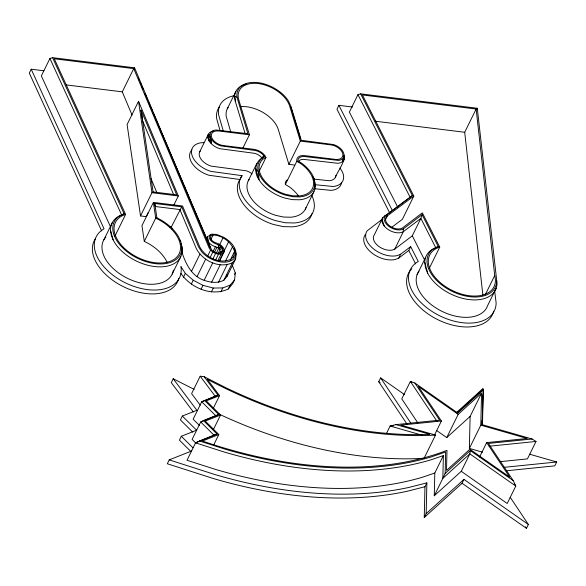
<?xml version="1.0" encoding="UTF-8"?>
<svg xmlns="http://www.w3.org/2000/svg" width="586" height="586" viewBox="0 0 586 586"><rect width="100%" height="100%" fill="white"/><g stroke="black" fill="none" stroke-linecap="round" stroke-linejoin="round"><path stroke-width="0.88" d="M219.464 261.246L224.196 251.628L224.211 249.614C222.944 245.93 219.303 243.71 215.677 242.794A5.985 3.641 26.2 0 1 210.784 238.729A5.985 3.641 26.2 0 1 212.476 235.045C222.006 234.832 231.807 242.355 234.532 251.423L234.078 255.818L233.287 257.422M462.054 483.274L526.455 528.338L528.36 524.463L463.966 479.399L462.054 483.274L424.257 517.526L424.967 486.739L426.879 482.871L409.306 487.34A343.543 209.136 26.2 0 1 215.011 474.572L169.222 459.878L167.318 463.753L213.099 478.447A343.543 209.136 26.2 0 0 407.402 491.215L424.967 486.739M424.257 517.526L426.161 513.651L426.879 482.871M461.255 471.32L507.212 503.484L515.79 486.05L513.219 480.615L470.331 450.605L469.833 453.886L461.255 471.32L434.27 495.763L434.805 473.005L443.382 455.571L431.113 459.776A335.375 204.162 26.2 0 1 223.713 451.865L195.57 442.833L186.993 460.266L215.135 469.298A335.375 204.162 26.2 0 0 422.535 477.202L434.805 473.005M443.382 455.571L442.848 478.337L434.27 495.763M514.288 483.794L515.79 486.05L469.833 453.886L442.848 478.337L445.155 473.415L445.653 451.996L431.245 456.926A334.013 203.335 26.2 0 1 224.694 449.052L199.489 440.965L195.57 442.833L217.025 434.014L203.467 420.565L200.705 421.979L192.127 439.412L196.002 443.25M469.371 448.407L470.118 416.419L481.553 393.177L480.813 425.165L469.371 448.407L482.505 452.18M482 425.004L482.102 420.462M482.564 400.494L482.696 395.052M456.999 412.991L483.303 389.148L482.102 424.652L532.095 439.002L536.022 441.456L527.444 458.889L500.429 461.636M482.468 425.18L483.303 389.148M335.397 177.375C338.408 169.017 349.468 157.795 341.199 149.188A11.845 7.215 26.2 0 0 333.463 144.544L301.285 140.303L290.956 106.381L288.459 101.034A29.593 18.012 26.2 0 0 258.023 82.604A29.593 18.012 26.2 0 0 236.978 97.181L234.642 96.199A30.963 18.847 26.2 0 1 246.567 83.974M213.392 131.096A13.222 8.05 26.2 0 0 208.294 134.341L211.29 139.116L211.085 143.504A13.222 8.05 26.2 0 0 219.706 148.683L254.405 153.305A8.336 5.076 26.2 0 1 261.21 157.151M134.465 68.936L134.575 67.808L52.579 57.662L49.935 58.483L41.357 75.916L110.476 226.716M181.872 252.053C185.689 263.766 191.578 276.101 204.126 280.335C210.499 282.503 217.743 283.609 223.881 280.159L227.053 276.358L227.229 274.68M227.053 276.358L235.631 258.924L236.158 253.892L233.968 248.303M180.964 273.457C190.728 287.858 211.846 296.97 228.306 288.964L232.671 283.719L234.583 279.852L235.308 272.915L232.29 265.209M218.058 253.665L220.006 249.702L220.424 245.9L213.817 242.897A7.362 4.483 26.2 0 1 211.641 234.129L216.637 234.422L223.449 237.191A20.517 12.489 26.2 0 1 232.364 259.964A20.517 12.489 26.2 0 1 201.87 252.002L198.544 246.867L181.704 206.814L154.777 203.481L155.217 206.499L179.909 209.554L196.42 248.83C202.939 260.909 219.472 268.915 232.459 262.726L235.631 258.924M344.172 155.554L342.634 161.604L343.975 159.941A13.222 8.05 26.2 0 0 344.194 155.561L342.634 161.604L340.576 162.754L337.946 163.311L303.46 159.37A8.336 5.076 26.2 0 0 298.552 161.765M210 134.861L208.294 134.341C206.88 137.644 208.836 141.116 211.085 143.504L210 134.861A11.845 7.215 26.2 0 1 215.875 130.004L247.893 133.696L236.986 97.181M211.29 139.116A11.845 7.215 26.2 0 0 220.71 145.87L255.225 150.448A9.698 5.904 26.2 0 1 263.143 154.924L264.638 156.806C254.859 159.905 253.43 172.262 259.041 179.77A31.856 19.397 26.2 0 0 284.356 197.929L292.114 199.621L299.409 199.789A31.856 19.397 26.2 0 0 315.209 186.714L314.455 181.125L313.774 179.66M360.661 93.841L477.29 108.264L497.016 283.258A38.566 23.477 26.2 0 1 468.082 299.439A38.566 23.477 26.2 0 1 427.721 273.325L425.465 267.67L424.769 262.242A38.566 23.477 26.2 0 1 431.963 249.592L438.255 246.472L422.081 214.652L420.865 218.388L412.288 235.821L394.744 249.123L392.561 249.995A12.811 7.801 26.2 0 1 377.948 245.761A12.811 7.801 26.2 0 1 374.286 234.905L382.863 217.472L412.383 195.57L360.661 93.841L357.958 94.654L349.381 112.087L397.696 207.122M384.328 226.152L382.028 219.332L382.863 217.472M43.899 70.781L31.205 69.214L29.3 73.089L101.634 230.906M132.018 114.988L122.291 91.848L133.733 68.606L54.271 58.783L125.609 214.417A35.497 21.609 26.2 0 0 126.935 250.53A35.497 21.609 26.2 0 0 177.126 256.741A35.497 21.609 26.2 0 0 155.708 218.139L153.393 202.404L182.554 206.008L199.723 246.845C205.393 257.481 219.889 264.579 231.309 259.144L234.078 255.818M173.595 205.576L178.327 195.958L138.538 101.319L127.103 124.562L140.53 215.941L146.229 216.644L148.141 212.769M103.869 239.791L112.446 222.358M114.959 236.055L125.609 214.417M140.53 215.941L151.964 192.699L138.538 101.319M153.393 202.404L141.959 225.647L144.273 241.381A35.497 21.609 26.2 0 1 167.2 262.521M144.273 241.381L155.708 218.139M199.716 151.774L208.294 134.341M227.28 108.828L235.858 91.401M172.387 229.492L171.332 226.987L181.704 206.814M172.174 274.087L180.752 256.661M242.714 148.419L249.416 134.795L238.81 99.964A28.223 17.184 26.2 0 1 258.309 83.549A28.223 17.184 26.2 0 1 289.726 106.256L300.332 141.094L288.891 164.336L294.282 165.003M183.418 277.244L185.323 273.369L180.913 266.557L181.125 267.524A46.426 28.26 26.2 0 1 124.73 282.525A46.426 28.26 26.2 0 1 104.037 228.811L31.205 69.214M191.336 271.655L199.914 254.221M240.934 177.998L242.077 175.675L210.865 171.39A21.455 13.06 26.2 0 1 191.981 155.231A21.455 13.06 26.2 0 1 202.119 142.654L203.825 142.698M210.748 239.747L213.114 234.942M191.307 284.1L193.212 280.225L185.323 273.369M197.057 276.629L205.635 259.195M207.415 256.587L210.572 250.178L209.158 248.01L133.733 68.606M213.055 251.482L215.392 246.728M210.052 257.708L212.813 252.097L210.572 250.178M248.266 180.803L256.844 163.369M214.608 252.009L216.952 247.255L218.695 248.339L216.359 253.093M219.442 245.116L222.995 237.901M212.821 259.115L215.582 253.504L218.483 254.199L221.112 254.09L223.112 253.196L224.196 251.628M204.126 280.335L212.703 262.909M201.057 289.213L202.961 285.338L213.275 288.034L222.783 287.946L230.21 285.096L234.583 279.852M259.276 171.068L265.978 157.444A11.061 6.732 26.2 0 0 253.841 149.32L223.303 145.54A10.475 6.38 26.2 0 1 211.531 137.095A10.475 6.38 26.2 0 1 218.878 131.015L249.416 134.795M215.721 259.81L218.483 254.199M219.538 253.533L220.71 251.152L222.922 251.094A6.929 4.219 26.2 0 0 220.424 245.9L222.922 251.094L222.021 252.398L220.695 252.493L219.977 253.54M217.963 260.506L221.112 254.09M223.471 252.251L228.599 241.828M219.171 261.21L223.112 253.196M211.605 282.291L220.182 264.857M225.522 260.975L232.627 246.545M211.37 291.909L213.275 288.034M218.497 282.225L227.075 264.799M230.195 260.243L234.532 251.423M194.164 389.368L173.207 378.754L171.302 382.629L193.365 412.002M223.881 280.159L232.459 262.726M220.871 291.821L222.783 287.946M234.539 274.46L235.308 272.915M228.306 288.964L230.21 285.096M298.545 196.127A29.117 17.727 26.2 0 0 289.345 186.883L285.367 184.502L296.809 161.26A11.061 6.732 26.2 0 1 304.749 155.62L335.295 159.392A10.475 6.38 26.2 0 0 342.642 153.312A10.475 6.38 26.2 0 0 330.87 144.874L300.332 141.094M386.628 433.157L390.137 426.029L395.968 424.608L429.633 434.27L417.181 434.636A311.752 189.783 26.2 0 1 226.247 387.917L204.199 376.754L200.178 376.205L191.6 393.638L200.251 405.16M173.207 378.754L196.881 410.281L182.327 416.045L180.422 419.92L192.75 432.146M352.479 107.026L338.876 105.341L336.972 109.216L389.631 212.799M182.327 416.045L196.603 430.205L181.316 436.262L179.411 440.137L191.036 451.667M305.35 209.114L313.928 191.681M213.253 408.435L219.56 395.609L207.261 379.23A313.114 190.611 26.2 0 0 435.501 435.076L424.066 458.318M213.451 429.457L220.548 415.035L206.279 400.875L219.56 395.609M213.7 444.957L218.827 434.541L205.268 421.085L220.548 415.035M385.456 219.794L387.434 215.787L413.819 196.083L362.412 94.961L476.14 109.033L494.716 275.53L485.252 294.765M413.819 196.083L402.384 219.325L391.389 227.536M394.744 249.123L403.322 231.697L420.865 218.388L435.816 247.805M365.276 234.671A21.045 12.811 26.2 0 0 371.297 252.507A21.045 12.811 26.2 0 0 395.301 259.459L398.766 258.082L400.67 254.207L410.691 246.603L418.309 261.583L417.232 262.081A46.777 28.472 26.2 0 0 438.35 315.107A46.777 28.472 26.2 0 0 496.13 302.911L494.635 290.817M482.871 295.132L464.698 132.275L476.14 109.033M398.766 258.082L408.786 250.478L410.691 246.603M417.078 274.717L425.656 257.283M429.099 268.725L439.749 247.08L422.345 212.857L402.296 228.064A10.065 6.131 26.2 0 1 389.06 225.434A10.065 6.131 26.2 0 1 387.434 215.787M406.933 423.993L378.732 381.757L380.644 377.889L404.604 394.656M496.174 288.239L487.596 305.672A38.566 23.477 26.2 0 1 441.397 311.056A38.566 23.477 26.2 0 1 419.005 271.091M434.307 435.42L441.405 420.997L418.367 386.489L458.179 414.353L481.553 393.177M436.423 430.373L446.744 437.596L458.179 414.353M482.08 390.247L482.842 388.694L456.516 412.551M479.56 457.043L486.658 442.613L527.217 438.489L480.813 425.165M529.641 454.216L556.7 461.988L554.796 465.855L506.267 470.792M262.089 158.242L263.766 155.686L262.089 158.242L261.781 157.846M242.077 175.675L240.89 177.14A40.09 24.407 26.2 0 0 275.508 220.629L285.272 222.761L294.458 222.973A40.09 24.407 26.2 0 0 311.781 195.409M239.777 180.034L238.985 181.015A40.09 24.407 26.2 0 0 273.603 224.504L283.368 226.636L292.546 226.848A40.09 24.407 26.2 0 0 311.942 213.648M216.952 247.255L212.432 245.549L208.946 242.897A8.731 5.318 26.2 0 1 207.459 236.891L208.426 235.85M482.908 390.195L457.732 413.005L414.844 382.995L410.361 381.435L401.784 398.868L417.84 422.916M446.744 437.596L470.118 416.419M445.155 473.415L470.331 450.605M426.161 513.651L463.966 479.399M412.383 195.57L385.002 216.219A11.442 6.966 26.2 0 0 388.269 225.91A11.442 6.966 26.2 0 0 401.315 229.697L403.285 228.914L422.081 214.652M382.094 219.354L367.188 230.796A21.045 12.811 26.2 0 0 373.209 248.632A21.045 12.811 26.2 0 0 397.205 255.591L400.67 254.207M384.321 216.168L386.35 215.011M265.978 157.444L263.202 158.996A29.117 17.727 26.2 0 0 285.397 194.237L292.487 195.775L299.153 195.936A29.117 17.727 26.2 0 0 300.779 163.641L296.809 161.26M181.023 243.681A38.229 23.272 26.2 0 1 157.466 266.791A38.229 23.272 26.2 0 1 113.091 239.784L111.267 235.052L110.542 230.474A38.229 23.272 26.2 0 1 118.562 216.432L124.137 213.78L52.579 57.662M204.199 376.754L217.919 395.023L215.318 396.37L200.178 376.205M217.919 395.023L201.716 401.762L193.138 419.195L199.628 425.626M214.271 435.427L200.705 421.979L218.746 414.507L204.47 400.348M438.255 246.472L433.94 248.479A37.204 22.649 26.2 0 0 450.744 290.656A37.204 22.649 26.2 0 0 496.686 280.95M124.137 213.78L120.511 215.333A36.867 22.444 26.2 0 0 136.948 257.986A36.867 22.444 26.2 0 0 181.726 246.076L180.737 241.608L178.693 237.03A36.867 22.444 26.2 0 0 161.78 220.439L156.887 217.831M214.469 396.707L201.716 401.762L215.992 415.921M203.467 420.565L218.746 414.507M199.489 440.965L217.025 434.014M218.827 434.541L202.448 441.031A332.65 202.507 26.2 0 0 446.979 450.348L446.51 470.433L469.884 449.257L509.695 477.121L486.658 442.613M169.222 459.878L191.571 451.022M209.854 235.154L210.777 235.001M427.934 434.556L429.633 434.27M395.968 424.608L439.654 420.162L414.844 382.995M393.741 425.663L390.137 426.029L421.957 435.164M441.405 420.997L400.839 425.121L435.501 435.076M532.095 439.002L488.409 443.448L513.219 480.615M489.2 446.217L536.022 441.456M503.682 467.379L556.7 461.988M375.348 121.221L464.698 132.275M66.313 84.926L122.291 91.848M313.891 179.111L329.369 180.744A13.222 8.05 26.2 0 0 335.925 175.317M314.492 184.634L332.995 186.495A21.455 13.06 26.2 0 0 339.909 168.05M240.172 179.55L208.96 175.258A21.455 13.06 26.2 0 1 191.952 149.891M314.367 188.721L331.09 190.369A21.455 13.06 26.2 0 0 341.638 182.444M153.085 191.93L176.679 194.845L141.058 110.131L142.632 120.884L173.72 194.83M151.964 192.699L178.327 195.958M169.566 226.767L171.332 226.987M212.813 252.097L215.582 253.504M193.212 280.225L202.961 285.338M411.848 382.475L410.361 381.435L436.958 421.268M378.732 381.757L380.233 382.812M220.71 251.152L222.021 252.398A6.929 4.219 26.2 0 1 211.568 249.885L153.114 112.702M181.316 436.262L192.94 447.792M179.741 240.135L180.737 241.608M510.23 497.316L528.36 524.463M525.444 526.829L526.455 528.338M380.644 377.889L410.852 423.136M312.697 176.782L314.155 179.03L315.209 186.714L314.462 184.268M357.958 94.654L409.988 196.999M412.288 235.821L424.411 259.671M338.876 105.341L392.371 210.557M408.786 250.478L415.599 263.876M49.935 58.483L121.712 215.084M138.413 78.194L139.49 80.722M140.201 82.406L141.277 84.926M141.995 86.611L143.072 89.138M144.867 93.342L145.943 95.87M146.661 97.554L147.731 100.081M148.448 101.759L152.397 111.018M141.944 86.589L143.013 89.116M145.152 94.156L145.863 95.84M149.071 103.407L152.272 110.966M153.342 113.494L154.77 116.856M155.48 118.533L156.55 121.06M157.26 122.738L158.33 125.258M159.04 126.942L162.959 136.186M163.67 137.871L164.739 140.391M165.45 142.068L210.33 247.988L134.575 67.808M151.012 178.649L156.667 192.098M290.436 106.381L291.235 108.439M220.006 249.702L218.241 244.545L218.695 248.339M291.498 109.311L292.289 111.919M292.824 113.655L300.493 138.845M288.891 164.336L278.284 129.506A28.223 17.184 26.2 0 0 246.874 106.791A28.223 17.184 26.2 0 0 240.48 106.689M235.36 101.532L234.642 96.199L235.36 101.532L245.146 133.674M230.745 131.996L226.181 116.277A30.963 18.847 26.2 0 1 228.1 107.421M223.207 130.766L218.556 114.622A39.13 23.821 26.2 0 1 233.477 95.826M219.984 130.334L216.652 118.497A39.13 23.821 26.2 0 1 219.23 107.091M110.542 230.474L113.091 239.784M424.769 262.242L427.721 273.325M207.459 236.891L208.946 242.897M181.389 250.105L181.96 252.683L181.726 246.076M477.29 108.264L477.487 109.436M141.058 110.131L153.114 192.193M154.777 203.481L156.989 218.593M343.748 158.242L343.975 159.941M403.285 228.914L403.322 231.697L401.139 232.561A12.811 7.801 26.2 0 1 387.822 229.309A12.811 7.801 26.2 0 1 382.028 219.332M493.683 311.173A46.777 28.472 26.2 0 1 436.445 318.982A46.777 28.472 26.2 0 1 411.797 268.791M494.716 275.53A35.834 21.814 26.2 0 1 474.14 296.055A35.834 21.814 26.2 0 1 433.179 274.856A35.834 21.814 26.2 0 1 439.749 247.08M178.774 278.372A46.426 28.26 26.2 0 1 124.056 287.001A46.426 28.26 26.2 0 1 95.599 238.465M173.383 270.117A38.229 23.272 26.2 0 1 127.638 278.394A38.229 23.272 26.2 0 1 105.846 237.103M285.367 184.502A11.061 6.732 26.2 0 1 287.155 179.997M251.973 173.917A8.336 5.076 26.2 0 0 245.827 170.738L211.128 166.116A13.222 8.05 26.2 0 1 200.522 150.617M305.995 207.554A31.856 19.397 26.2 0 1 290.832 217.223L283.536 217.047L275.779 215.362A31.856 19.397 26.2 0 1 249.131 179.353M262.118 158.213A30.487 18.562 26.2 0 0 285.353 195.109L292.773 196.728L299.754 196.896A30.487 18.562 26.2 0 0 301.46 163.076L297.849 160.908L298.267 159.267A9.698 5.904 26.2 0 1 303.973 156.477L338.298 160.41A11.845 7.215 26.2 0 0 343.696 157.4M423.187 458.362A313.114 190.611 26.2 0 1 218.556 413.863M210.279 136.941L209.202 141.145L207.759 136.406L210.279 136.941M258.514 172.145L255.562 168.336L259.041 179.77L258.514 172.145"/></g></svg>
